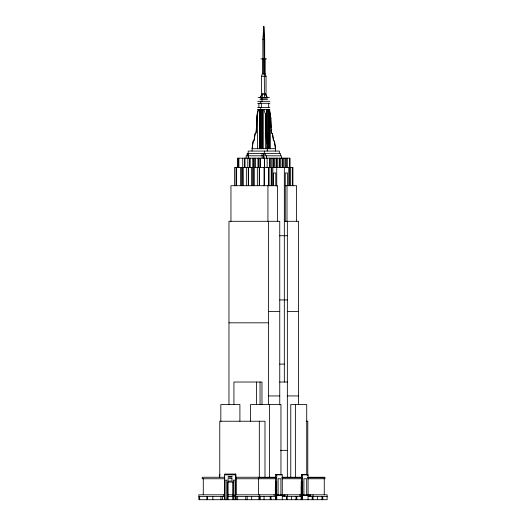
<?xml version="1.0" encoding="UTF-8"?>
<svg xmlns="http://www.w3.org/2000/svg" width="526" height="526" viewBox="0 0 526 526"><rect width="100%" height="100%" fill="white"/><g stroke="black" fill="none" stroke-linecap="round" stroke-linejoin="round"><path stroke-width="0.79" d="M263.625 33.644L263.776 26.3L264.696 39.358L264.696 58.879M262.855 58.879L262.855 39.358L263.776 26.3L264.052 58.879M251.993 151.067L253.045 141.211L253.959 140.409L254.992 133.722L255.906 132.92C256.964 125.149 255.998 117.245 258.003 109.579M275.558 151.067L275.558 148.694L251.993 148.694L253.249 141.211L254.163 140.409L255.195 133.722L256.109 132.92C257.438 125.162 255.57 116.989 258.858 109.579M267.28 151.067C267.846 137.26 264.617 123.367 266.807 109.579M263.809 153.441L263.362 158.181M262.007 97.58L262.98 93.523L264.453 94.904L264.834 97.58M263.868 158.181L264.44 151.067M260.219 97.58L261.507 94.904L261.507 76.263L262.382 73.699L262.382 58.879M260.811 96.902L261.705 94.877M267.333 97.58L265.249 93.523L264.453 94.904L264.19 58.879M261.507 94.904L262.98 93.523M262.855 39.358L264.696 39.358M261.001 58.879L266.55 58.879M262.382 73.699L265.17 73.699L266.044 76.263L266.044 94.904M261.507 76.263L266.044 76.263M258.141 97.58L269.411 97.58M260.081 98.138L267.471 98.138M260.081 99.598L267.471 99.598M257.655 101.314L269.897 101.314M257.655 103.3L269.897 103.3M257.655 107.593L269.897 107.593M257.655 109.579L269.897 109.579M270.121 116.489C269.93 102.794 271.521 133.177 271.646 132.92L272.56 133.722L273.592 140.409L274.506 141.211L275.558 148.694L274.302 141.211L273.389 140.409L272.356 133.722L271.442 132.92L271.16 129.948M263.927 109.579L265.354 114.076L265.558 118.495L266.235 118.495M270.121 114.076L271.002 118.495M265.558 118.495L265.558 126.233L266.235 126.233M270.798 118.495L271.002 126.233M265.558 126.233L265.748 132.92L266.426 132.92M265.748 132.92L266.018 133.722L266.702 133.722M266.018 133.722L266.327 140.409L267.004 140.409M266.327 140.409L266.597 141.211L267.28 141.211M247.707 155.808L246.135 155.808L246.135 158.181M247.555 153.441L248.259 155.808L263.868 155.808M285.263 185.704L296.605 185.704L296.605 221.301M284.329 221.301L298.584 221.301L298.584 404.533M279.766 235.733L287.347 235.733M279.766 299.919L287.347 299.919M268.516 311.445L279.753 311.445M287.347 311.445L298.584 311.445M228.968 322.819L268.516 322.819M279.766 364.104L284.329 364.104M279.753 382.027L287.347 382.027M268.516 395.933L279.753 395.933M287.347 395.933L298.584 395.933M306.165 421.234L307.782 421.234L307.782 475.635M280.509 450.361L287.347 450.361M224.964 477.26L202.438 477.26L202.194 477.713L202.194 478.759L224.964 478.759M235.589 477.26L276.124 477.26L276.124 477.713M282.002 477.26L301.898 477.26L301.898 477.713M307.789 477.26L324.726 477.26L324.726 477.713M281.936 477.713L302.141 477.713L302.141 478.759L281.936 478.759M307.71 477.713L324.976 477.713L324.976 478.759L307.71 478.759M233.59 482.066L227.324 482.066L227.324 499.7M224.582 494.815L198.867 494.815L198.867 499.7L327.133 499.7L327.133 494.815L234.78 494.815L234.78 496.603L275.374 496.603M228.093 494.815L233.59 494.815M275.335 495.617L285.039 495.617M301.109 495.617L310.813 495.617M198.867 496.603L224.582 496.603M228.093 496.603L233.59 496.603M282.252 496.603L301.155 496.603M308.026 496.603L327.133 496.603M260.975 97.58L261.941 98.138L261.941 99.598M265.249 93.523L267.037 97.58M248.094 153.441L248.64 158.181M266.597 141.211L267.28 148.694M269.549 109.579L270.325 114.076L270.325 148.694M270.798 126.233L270.943 127.719M262.007 153.441L262.079 158.181M324.266 478.759L324.266 494.815M322.767 496.603L322.767 499.7M321.971 496.603L321.971 499.7M317.375 496.603L317.375 499.7M313.009 494.815L313.009 499.7M312.214 496.603L312.214 499.7M310.688 494.815L310.688 495.617M310.149 494.815L310.149 496.603M310.031 494.815L310.031 495.617M308.598 494.815L308.598 495.617M308.078 494.815L308.078 474.846L301.431 474.846L301.431 477.26M308.078 495.617L308.078 499.7M307.697 474.846L307.697 474.399L301.562 474.399L301.562 474.846M306.868 474.399L306.868 474.846M306.73 474.814L306.73 404.533L290.766 404.533L290.766 477.26M306.684 494.815L306.684 478.759L303.897 478.759L303.897 494.815M303.476 494.815L303.476 495.617M302.509 474.846L302.509 494.815M302.509 495.617L302.509 499.7M302.397 474.399L302.397 474.846M302.029 494.815L302.029 486.813L301.109 486.813L301.155 499.7M302.029 495.617L302.029 499.7M301.839 486.813L301.839 481.211L301.214 481.211L301.214 486.813M301.707 486.813L301.707 494.815M301.707 495.617L301.707 499.7M301.615 481.211L301.615 486.813M301.431 478.759L301.431 481.211M301.273 494.815L301.273 495.617M299.84 494.815L299.84 495.617M296.789 496.603L296.789 499.7M295.993 496.603L295.993 499.7M295.382 404.533L295.382 477.26M292.923 185.704L292.923 167.393L234.629 167.393L234.629 185.704M292.298 167.393L292.298 185.704M291.601 496.603L291.601 499.7M290.405 167.393L290.405 185.704M290.05 167.393L290.05 158.181L237.502 158.181L237.502 167.393M289.425 158.181L289.353 185.704M288.781 167.393L288.781 185.704M287.492 185.704L287.492 172.982L285.263 172.982L285.263 221.301M287.308 158.181L287.308 167.393M287.347 221.301L287.347 477.26M287.235 494.815L287.235 499.7M287.005 185.704L287.005 221.301M286.44 496.603L286.44 499.7M286.256 158.181L286.256 167.393M285.684 158.181L285.684 167.393M284.908 494.815L284.908 495.617M284.369 494.815L284.369 496.603M284.329 167.393L284.329 382.027M284.25 494.815L284.25 495.617M284.099 158.181L284.099 167.393M283.047 158.181L283.047 167.393M282.817 494.815L282.817 495.617M282.475 158.181L282.475 167.393M282.298 494.815L282.298 474.846L275.657 474.846L275.657 477.26M282.298 495.617L282.298 499.7M281.923 474.846L281.923 474.399L275.788 474.399L275.788 474.846M281.417 158.181L281.417 155.808L265.492 155.808L265.492 153.441M281.094 474.399L281.094 474.846M280.956 474.814L280.956 404.533L250.527 404.533L250.527 421.234M280.884 158.181L280.884 167.393M280.91 494.815L280.91 478.759L278.123 478.759L278.123 494.815M280.417 155.808L280.417 153.441L247.135 153.441L247.135 155.808M279.839 158.181L279.839 167.393M279.753 404.869L279.753 221.301L228.968 221.301L228.968 404.533M279.365 153.441L279.365 151.067L248.187 151.067L248.187 153.441M279.26 158.181L279.26 167.393M277.675 158.181L277.675 167.393M277.702 494.815L277.702 495.617M277.531 221.301L277.531 185.704L230.947 185.704L230.947 221.301M276.729 167.393L276.729 186.178M276.729 474.846L276.729 494.815M276.729 495.617L276.729 499.7M276.623 158.181L276.623 167.393M276.617 474.399L276.617 474.846M276.249 494.815L276.249 486.813L275.335 486.813L275.335 494.815M276.249 495.617L276.249 499.7M276.051 158.181L276.051 167.393M276.065 486.813L276.065 481.211L275.433 481.211L275.433 486.813M275.926 486.813L275.926 494.815M275.926 495.617L275.926 499.7M275.795 185.704L275.795 172.982L273.566 172.982L273.566 185.704M275.841 481.211L275.841 486.813M275.657 478.759L275.657 481.211M275.493 494.815L275.493 495.617M275.374 494.815L275.374 499.7M275.315 146.484L275.315 148.694M274.46 158.181L274.46 167.393M274.059 494.815L274.059 495.617M273.415 158.181L273.415 167.393M272.843 158.181L272.849 185.704M271.804 167.393L271.804 185.704M271.252 158.181L271.232 185.704M271.015 496.603L271.015 499.7M270.2 158.181L270.2 167.393M270.219 496.603L270.219 499.7M269.628 158.181L269.628 167.393M269.608 404.533L269.608 477.26M269.443 109.579L269.443 148.694M269.194 109.579L269.194 148.694M268.95 167.393L268.95 185.704M268.674 103.3L268.674 107.593M268.727 109.579L268.727 148.694M268.76 167.393L268.76 185.704M268.516 221.301L268.516 404.533M268.01 109.579L268.01 148.694M267.931 185.704L267.931 221.301M267.524 146.484L267.524 148.694M267.162 109.579L267.162 145.439M267.129 158.181L267.129 167.393M266.84 146.484L266.84 148.694M266.498 155.808L266.498 158.181M266.031 132.591L266.031 114.076L265.354 114.076L265.354 148.694M265.17 58.879L265.17 73.699M264.986 477.26L264.986 421.234L219.769 421.234L219.769 477.26M264.571 58.879L264.571 74.199M264.604 158.181L264.604 167.393M264.42 158.181L264.42 167.393M264.308 167.393L264.308 185.704M264.118 167.393L264.118 185.704M264.072 496.603L264.072 499.7M263.342 58.879L263.342 74.199M263.263 109.579L263.263 148.694M262.415 109.579L262.415 148.694M262.112 109.579L262.112 148.694M262.007 99.598L262.007 101.314M261.981 404.533L261.981 382.027L233.925 382.027L233.925 404.533M261.343 103.3L261.343 107.593M261.093 109.579L261.093 148.694M260.791 109.579L260.791 148.694M260.732 101.314L260.732 103.3M260.732 107.593L260.732 109.579M260.278 158.181L260.278 167.393M260.14 496.603L260.14 499.7M260.035 382.027L260.035 404.533M259.969 158.181L259.969 167.393M259.772 109.579L259.772 148.694M259.706 494.815L259.706 499.7M259.594 167.393L259.594 185.704M259.522 109.579L259.522 148.694M259.285 167.393L259.285 185.704M259.318 421.234L259.318 477.26M258.91 496.603L258.91 499.7M258.877 103.3L258.877 107.593M258.72 477.713L258.72 478.759M258.476 477.26L258.476 477.713L276.367 477.713L276.367 478.759L235.95 478.759L235.95 474.846L224.582 474.846L224.582 499.7M258.391 478.759L258.391 494.815M258.338 158.181L258.338 167.393M258.029 158.181L258.029 167.393M257.431 148.694L257.431 114.076L257.227 115.681M257.345 167.393L257.345 185.704M256.504 382.027L256.504 404.533M255.169 158.181L255.169 167.393M254.86 158.181L254.86 167.393M254.097 167.393L254.097 185.704M253.788 167.393L253.788 185.704M253.236 158.181L253.236 167.393M252.921 158.181L252.921 167.393M252.434 146.484L252.434 148.694M252.158 167.393L252.158 185.704M251.849 167.393L251.849 185.704M251.652 496.603L251.652 499.7M250.067 158.181L250.067 167.393M249.751 158.181L249.751 167.393M248.601 167.393L248.601 185.704M248.292 167.393L248.292 185.704M248.259 155.808L248.259 158.181M247.818 158.181L247.818 167.393M247.187 496.603L247.187 499.7M246.352 167.393L246.352 185.704M245.741 496.603L245.741 499.7M244.958 158.181L244.958 167.393M244.649 158.181L244.649 167.393M243.104 167.393L243.104 185.704M242.71 158.181L242.795 185.704M241.164 167.393L241.164 185.704M240.855 167.393L240.855 185.704M239.902 421.234L239.902 404.533L220.821 404.533L220.821 421.694M238.883 158.181L238.883 167.393M238.258 158.181L238.258 167.393M237.686 496.603L237.686 499.7M236.634 167.393L236.634 185.704M236.332 478.759L236.332 494.815M236.332 496.603L236.332 499.7M236.01 167.393L236.01 185.704M235.753 474.846L235.753 474.058L224.858 474.058L224.858 474.846M235.484 474.058L235.563 499.7M235.076 499.7L235.076 480.146L233.307 480.146L233.307 499.7M232.821 482.066L232.821 499.7M228.093 482.066L228.093 499.7M226.837 499.7L226.837 480.146L225.069 480.146L225.069 499.7M223.8 494.815L223.8 496.603M222.34 496.603L222.34 499.7M220.894 496.603L220.894 499.7M219.855 474.399L219.855 474.846M219.474 474.846L219.474 477.246M212.839 496.603L212.839 499.7M207.362 496.603L207.362 499.7M206.928 496.603L206.928 499.7M203.286 478.759L203.286 494.815M199.67 496.603L199.67 499.7M232.032 476.688L228.113 476.688L228.113 477.167L232.032 477.167L232.032 476.688M231.979 478.673L228.001 478.673L228.001 481.086L231.979 481.086L231.979 478.673"/></g></svg>
